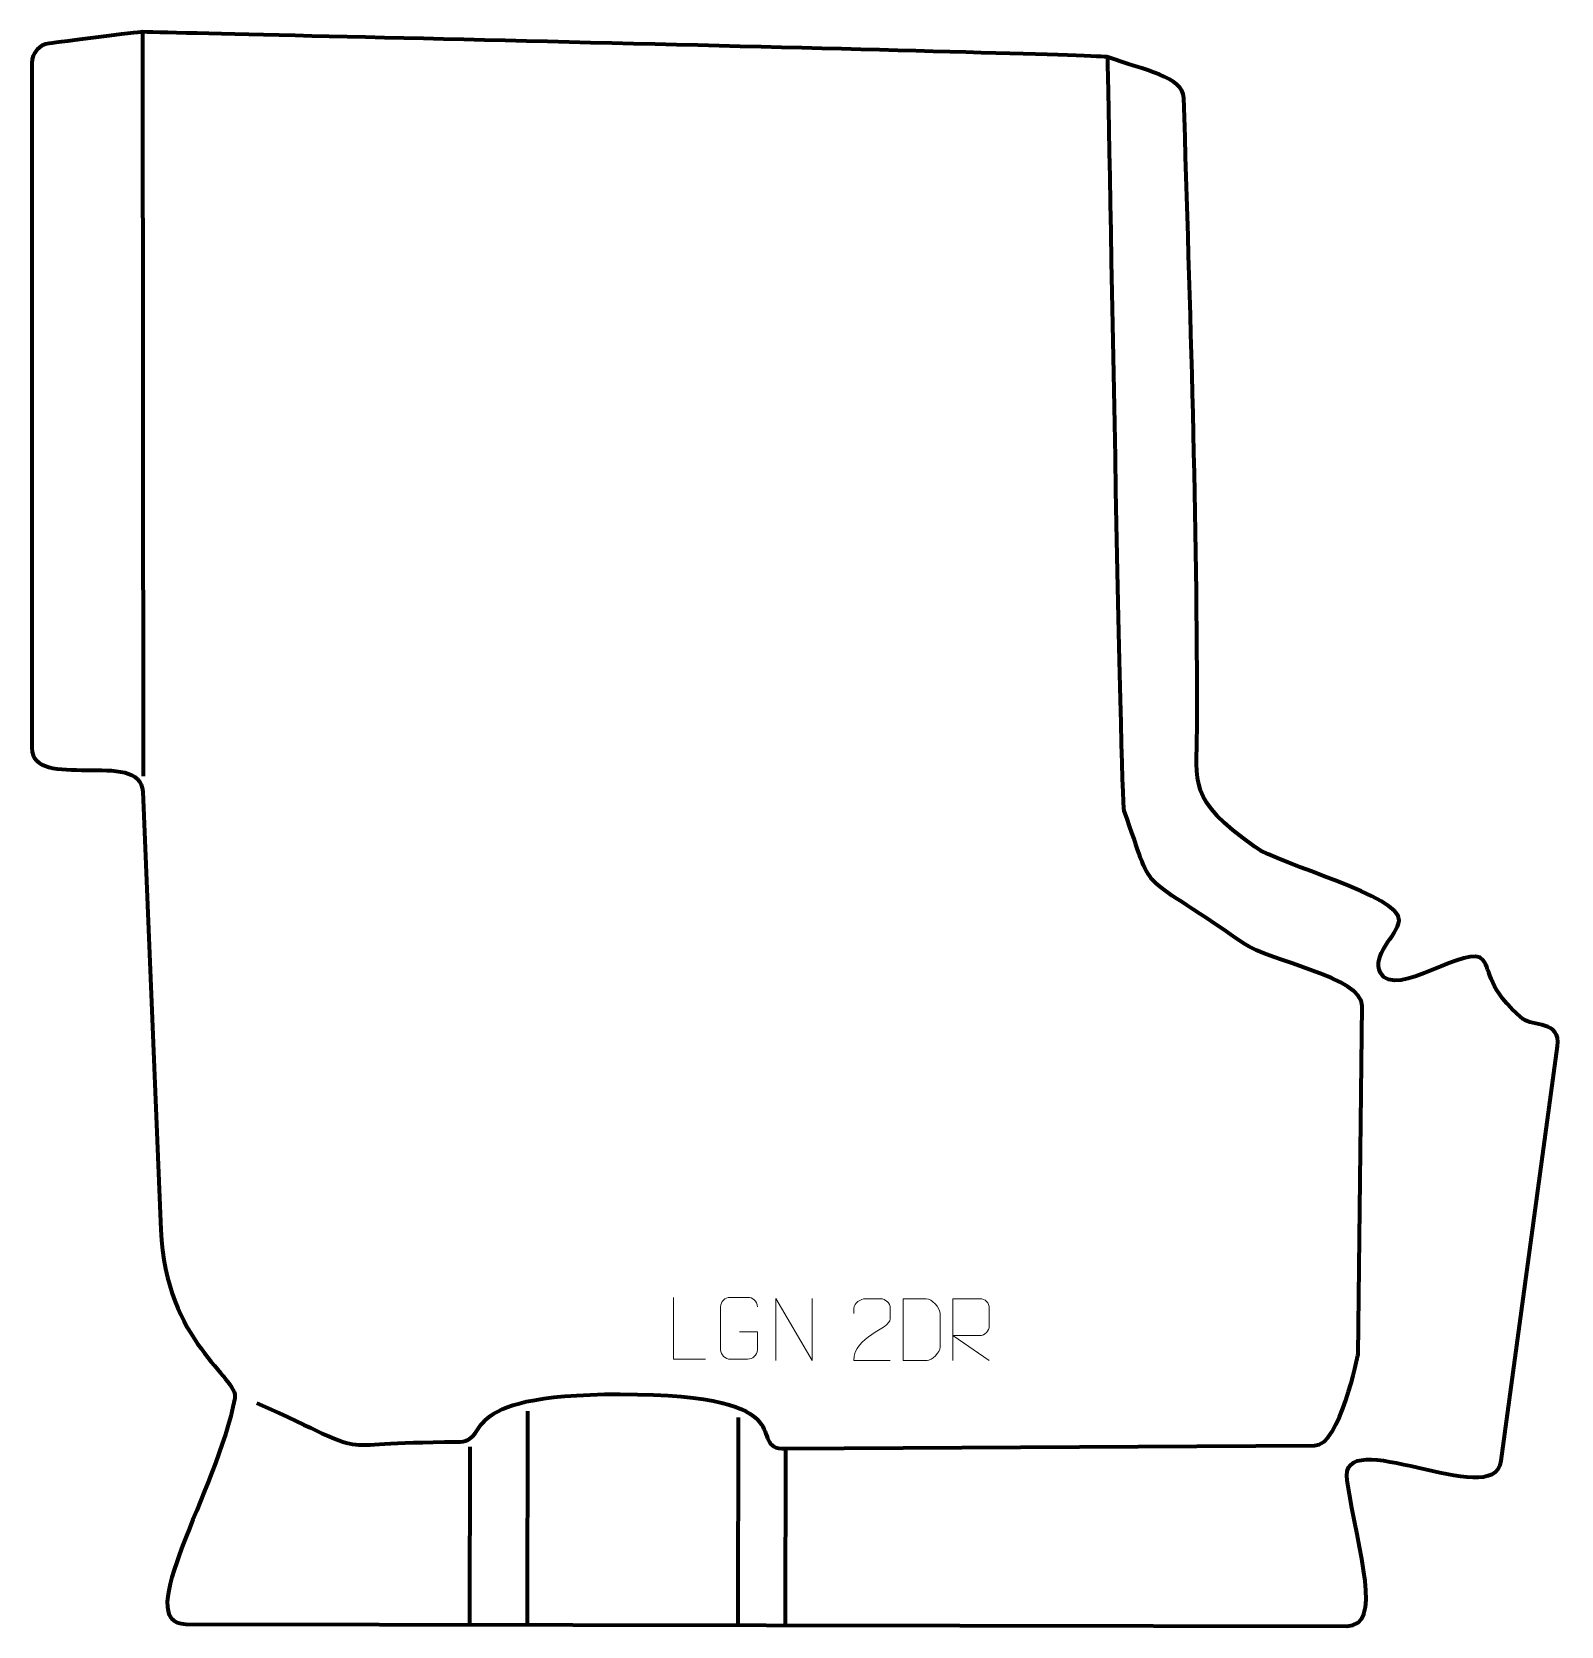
# Model space of a CAD drawing. Header units: millimetres. Extents: x -308 to 309, y -322 to 322.
import ezdxf

# ---------------------------------------------------------------- set-up
doc = ezdxf.new("R2010")
doc.units = ezdxf.units.MM
doc.header["$MEASUREMENT"] = 0
for name, color, linetype in [('layer 1', 7, 'Continuous'), ('layer 2', 7, 'Continuous'), ('layer 3', 7, 'Continuous')]:
    doc.layers.add(name, color=color, linetype=linetype)

msp = doc.modelspace()

# ---------------------------------------------------------------- linework, layer by layer
at = {"layer": 'layer 1', "color": 250, "lineweight": 9}
for points, knots in [([(-36.0896, -213.9946), (-36.0896, -213.9946), (-49.0387, -213.9946), (-49.0387, -213.9946), (-49.0387, -213.9946), (-49.0387, -213.9946), (-49.0387, -189.041), (-49.0387, -189.041)], [0, 0, 0, 0, 0.33333333, 0.33333333, 0.33333333, 0.33333333, 1, 1, 1, 1]), ([(-22.3092, -203.0088), (-22.3092, -203.0088), (-15.1411, -203.0088), (-15.1411, -203.0088), (-15.1411, -203.0088), (-15.1411, -203.0088), (-15.1411, -210.1769), (-15.1411, -210.1769), (-15.1411, -210.1769), (-15.2808, -212.5003), (-16.958, -213.9799), (-19.1058, -213.9907), (-19.1058, -213.9907), (-21.4376, -213.9903), (-23.7696, -213.9903), (-26.1011, -213.9907), (-26.1011, -213.9907), (-28.026, -214.0961), (-29.9982, -212.2116), (-29.987, -210.1943), (-29.987, -210.1943), (-29.9866, -204.4242), (-29.9866, -198.6545), (-29.987, -192.8852), (-29.987, -192.8852), (-29.9828, -190.7471), (-28.236, -189.0279), (-26.0837, -189.0413), (-26.0837, -189.0413), (-23.758, -189.0413), (-21.4319, -189.0413), (-19.1058, -189.0413), (-19.1058, -189.0413), (-17.1591, -189.0059), (-15.1677, -190.4974), (-15.1411, -192.9351)], [0, 0, 0, 0, 0.1, 0.1, 0.1, 0.1, 0.2, 0.2, 0.2, 0.2, 0.3, 0.3, 0.3, 0.3, 0.4, 0.4, 0.4, 0.4, 0.5, 0.5, 0.5, 0.5, 0.6, 0.6, 0.6, 0.6, 0.7, 0.7, 0.7, 0.7, 0.8, 0.8, 0.8, 0.8, 1, 1, 1, 1]), ([(-7.6366, -214.4855), (-7.6366, -214.4855), (-7.6366, -189.532), (-7.6366, -189.532), (-7.6366, -189.532), (-7.6366, -189.532), (7.0182, -214.4855), (7.0182, -214.4855), (7.0182, -214.4855), (7.0182, -214.4855), (7.0182, -189.532), (7.0182, -189.532)], [0, 0, 0, 0, 0.25, 0.25, 0.25, 0.25, 0.5, 0.5, 0.5, 0.5, 1, 1, 1, 1]), ([(38.503, -214.5822), (33.5886, -214.5819), (28.6742, -214.5819), (23.7601, -214.5822), (23.7601, -214.5822), (23.7601, -204.6499), (38.4111, -202.0087), (38.503, -197.6984), (38.503, -197.6984), (38.5027, -196.2743), (38.5027, -194.8506), (38.503, -193.4273), (38.503, -193.4273), (38.4861, -191.3502), (36.3633, -189.6254), (34.6923, -189.6081), (34.6923, -189.6081), (32.6191, -189.6085), (30.5462, -189.6085), (28.4738, -189.6081), (28.4738, -189.6081), (26.6517, -189.5916), (23.827, -191.3837), (23.7601, -193.4773), (23.7601, -193.4773), (23.7601, -193.4773), (23.7601, -195.5321), (23.7601, -195.5321)], [0, 0, 0, 0, 0.125, 0.125, 0.125, 0.125, 0.25, 0.25, 0.25, 0.25, 0.375, 0.375, 0.375, 0.375, 0.5, 0.5, 0.5, 0.5, 0.625, 0.625, 0.625, 0.625, 0.75, 0.75, 0.75, 0.75, 1, 1, 1, 1]), ([(43.7393, -214.5437), (46.0711, -214.5433), (51.0213, -214.5673), (53.3528, -214.5676), (53.3528, -214.5676), (55.2778, -214.673), (58.5964, -211.1314), (58.5852, -209.1141), (58.5852, -209.1141), (58.5848, -203.344), (58.5848, -201.1743), (58.5852, -195.405), (58.5852, -195.405), (58.5809, -193.2669), (55.2064, -189.6068), (53.054, -189.6203), (53.054, -189.6203), (50.7283, -189.6203), (46.004, -189.6203), (43.6779, -189.6203), (43.6779, -189.6203), (43.6783, -195.3672), (43.7396, -208.7964), (43.7393, -214.5437)], [0, 0, 0, 0, 0.14285714, 0.14285714, 0.14285714, 0.14285714, 0.28571429, 0.28571429, 0.28571429, 0.28571429, 0.42857143, 0.42857143, 0.42857143, 0.42857143, 0.57142857, 0.57142857, 0.57142857, 0.57142857, 0.71428571, 0.71428571, 0.71428571, 0.71428571, 1, 1, 1, 1]), ([(63.7996, -214.5718), (63.7996, -214.5718), (63.7996, -189.6183), (63.7996, -189.6183), (63.7996, -189.6183), (67.3944, -189.6183), (70.9899, -189.6183), (74.5851, -189.6183), (74.5851, -189.6183), (76.9104, -189.656), (78.4677, -191.146), (78.4636, -193.5124), (78.4636, -193.5124), (78.4632, -195.5479), (78.4632, -198.6073), (78.4636, -200.6433), (78.4636, -200.6433), (78.4571, -202.5188), (76.6448, -204.4606), (74.6353, -204.4797), (74.6353, -204.4797), (74.6353, -204.4797), (63.7996, -204.4797), (63.7996, -204.4797), (63.7996, -204.4797), (63.7996, -204.4797), (78.4543, -214.5718), (78.4543, -214.5718)], [0, 0, 0, 0, 0.125, 0.125, 0.125, 0.125, 0.25, 0.25, 0.25, 0.25, 0.375, 0.375, 0.375, 0.375, 0.5, 0.5, 0.5, 0.5, 0.625, 0.625, 0.625, 0.625, 0.75, 0.75, 0.75, 0.75, 1, 1, 1, 1])]:
    msp.add_open_spline(points, degree=3, knots=knots, dxfattribs=at)
at = {"layer": 'layer 2', "color": 20, "lineweight": 158}
msp.add_open_spline([(-300.9741, 317.1062), (-296.6962, 317.6409), (-264.7977, 321.7546), (-263.3567, 321.7185), (-263.3567, 321.7185), (-227.7478, 320.8266), (122.9108, 312.7807), (126.3049, 311.5587), (126.3049, 311.5587), (141.2125, 306.1916), (156.7477, 303.6382), (156.9987, 295.1208), (156.9987, 295.1208), (159.4991, 210.3909), (162.6225, 125.0355), (162.3178, 40.2936), (162.3178, 40.2936), (162.2382, 18.1667), (158.4641, 12.3809), (185.6296, -7.2524), (185.6296, -7.2524), (195.6608, -14.5022), (244.9437, -26.9634), (243.8688, -36.9125), (243.8688, -36.9125), (243.1839, -43.2515), (232.4467, -50.9591), (236.3457, -58.0882), (236.3457, -58.0882), (242.4862, -69.3158), (272.491, -45.3702), (277.862, -52.8896), (277.862, -52.8896), (280.8682, -57.0983), (279.6826, -64.8811), (293.9153, -76.6904), (293.9153, -76.6904), (297.5051, -79.6274), (309.2856, -77.2608), (307.8667, -87.674), (307.8667, -87.674), (307.8667, -87.674), (285.0634, -255.0249), (285.0634, -255.0249), (285.0634, -255.0249), (282.2276, -275.8378), (219.1378, -238.9048), (222.9088, -262.982), (222.9088, -262.982), (227.5548, -292.6459), (237.6429, -321.7438), (222.7593, -321.7182), (222.7593, -321.7182), (222.7593, -321.7182), (-245.7912, -320.9062), (-245.7912, -320.9062), (-245.7912, -320.9062), (-268.5635, -320.8668), (-233.2085, -267.2588), (-226.0611, -229.731), (-226.0611, -229.731), (-224.4747, -221.4018), (-254.0566, -207.4179), (-255.939, -161.829), (-255.939, -161.829), (-255.939, -161.829), (-263.2374, 15.1553), (-263.2374, 15.1553), (-263.2374, 15.1553), (-263.9552, 32.5616), (-307.9833, 14.9675), (-307.9833, 32.7782), (-307.9833, 32.7782), (-307.9833, 32.7782), (-307.9818, 309.168), (-307.9818, 309.168), (-307.9818, 309.168), (-307.9818, 313.2254), (-305.0001, 316.6029), (-300.9741, 317.1062)], degree=3, knots=[0, 0, 0, 0, 0.04761905, 0.04761905, 0.04761905, 0.04761905, 0.0952381, 0.0952381, 0.0952381, 0.0952381, 0.14285714, 0.14285714, 0.14285714, 0.14285714, 0.19047619, 0.19047619, 0.19047619, 0.19047619, 0.23809524, 0.23809524, 0.23809524, 0.23809524, 0.28571429, 0.28571429, 0.28571429, 0.28571429, 0.33333333, 0.33333333, 0.33333333, 0.33333333, 0.38095238, 0.38095238, 0.38095238, 0.38095238, 0.42857143, 0.42857143, 0.42857143, 0.42857143, 0.47619048, 0.47619048, 0.47619048, 0.47619048, 0.52380952, 0.52380952, 0.52380952, 0.52380952, 0.57142857, 0.57142857, 0.57142857, 0.57142857, 0.61904762, 0.61904762, 0.61904762, 0.61904762, 0.66666667, 0.66666667, 0.66666667, 0.66666667, 0.71428571, 0.71428571, 0.71428571, 0.71428571, 0.76190476, 0.76190476, 0.76190476, 0.76190476, 0.80952381, 0.80952381, 0.80952381, 0.80952381, 0.85714286, 0.85714286, 0.85714286, 0.85714286, 0.9047619, 0.9047619, 0.9047619, 0.9047619, 1, 1, 1, 1], dxfattribs=at)
at = {"layer": 'layer 3', "color": 165, "lineweight": 158}
for points in [[(-263.3567, 321.7185), (-263.3567, 321.7185), (-263.006, 21.3235), (-263.006, 21.3235)], [(-107.9612, -235.0062), (-107.9612, -235.0062), (-108.1105, -321.1449), (-108.1105, -321.1449)], [(-22.8711, -237.5462), (-22.8711, -237.5462), (-23.0163, -321.2923), (-23.0163, -321.2923)], [(-131.2445, -249.3995), (-131.2445, -249.3995), (-131.3688, -321.1045), (-131.3688, -321.1045)], [(-3.7613, -250.1142), (-3.7613, -250.1142), (-3.8848, -321.3255), (-3.8848, -321.3255)]]:
    msp.add_open_spline(points, degree=3, dxfattribs=at)
msp.add_open_spline([(-217.1807, -231.7248), (-165.7458, -254.8827), (-192.5156, -247.4543), (-136.4585, -247.3889), (-136.4585, -247.3889), (-120.9289, -247.3708), (-140.7834, -228.1265), (-70.4957, -228.1265), (-70.4957, -228.1265), (7.6731, -228.1265), (-21.4459, -250.2145), (-3.7613, -250.1142), (-3.7613, -250.1142), (-3.7613, -250.1142), (209.7347, -248.9025), (209.7347, -248.9025), (209.7347, -248.9025), (220.0543, -248.8439), (227.333, -212.1465), (227.334, -212.0589), (227.334, -212.0589), (227.334, -212.0589), (228.9505, -71.4192), (228.9505, -71.4192), (228.9505, -71.4192), (229.0857, -59.66), (191.9955, -53.749), (180.8806, -46.0164), (180.8806, -46.0164), (135.611, -14.5225), (145.9585, -28.5117), (132.9458, 7.2713), (132.9458, 7.2713), (131.6221, 10.9114), (126.8888, 282.9643), (126.3049, 311.5587)], degree=3, knots=[0, 0, 0, 0, 0.1, 0.1, 0.1, 0.1, 0.2, 0.2, 0.2, 0.2, 0.3, 0.3, 0.3, 0.3, 0.4, 0.4, 0.4, 0.4, 0.5, 0.5, 0.5, 0.5, 0.6, 0.6, 0.6, 0.6, 0.7, 0.7, 0.7, 0.7, 0.8, 0.8, 0.8, 0.8, 1, 1, 1, 1], dxfattribs=at)

doc.saveas('drawing.dxf')
